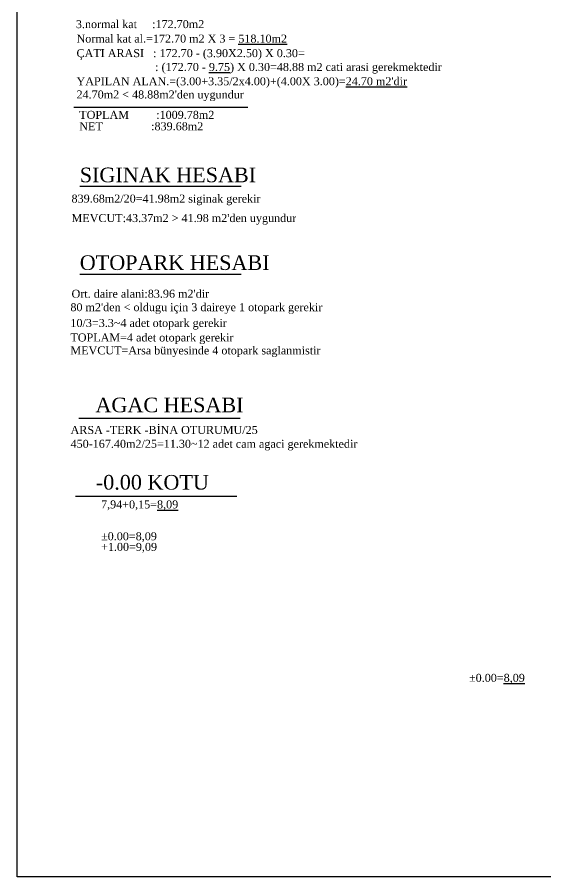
# Model space of a CAD drawing. Header units: millimetres. Extents: x 35860 to 71103, y -11298 to -8385.
# Drawn here: x 38060 to 38987, y -11298 to -9790 of the extents above; entities that cross this region are included whole.
import ezdxf

# ---------------------------------------------------------------- set-up
doc = ezdxf.new("R2010")
doc.units = ezdxf.units.MM
doc.header["$MEASUREMENT"] = 0
doc.layers.add('03_Yazı', color=1, linetype='Continuous', lineweight=30)
doc.layers.add('OLC', color=254, linetype='Continuous')
doc.styles.add('T', font='')
doc.styles.get('T').set_extended_font_data('Times New Roman Tur')

msp = doc.modelspace()

# ---------------------------------------------------------------- linework, layer by layer
at = {"layer": '03_Yazı'}
msp.add_lwpolyline([(38060.1, -8504.9), (40656.1, -8504.9), (40656.1, -11297.8), (38060.1, -11297.8)], close=True, dxfattribs=at)
at = {"layer": 'OLC', "ltscale": 0.5}
for p, q in [((38159.6, -9948), (38464.2, -9948)), ((38169.8, -10086.9), (38452.9, -10086.9)), ((38169.8, -10240.7), (38452.9, -10240.7)), ((38168.1, -10493.4), (38451.2, -10493.4)), ((38162.2, -10630.2), (38445.3, -10630.2))]:
    msp.add_line(p, q, dxfattribs=at)

# ---------------------------------------------------------------- texts
at = {"layer": '03_Yazı', "style": 'T'}
for s, height, p in [('3.normal kat     :172.70m2', 14.04, (38163, -9809.5)), ('Normal kat al.=172.70 m2 X 3 = %%U518.10m2', 14.04, (38164.1, -9834.9)), ('ÇATI ARASI   : 172.70 - (3.90X2.50) X 0.30=', 14.04, (38164.1, -9860.4)), ('                          : (172.70 - %%u9.75%%u) X 0.30=48.88 m2 cati arasi gerekmektedir', 14.04, (38164.1, -9884.7)), ("YAPILAN ALAN.=(3.00+3.35/2x4.00)+(4.00X 3.00)=%%U24.70 m2'dir", 14.04, (38164.1, -9909.7)), ("24.70m2 < 48.88m2'den uygundur", 14.04, (38164.1, -9932.9)), ('TOPLAM         :1009.78m2', 14.04, (38168.9, -9968.6)), ('NET                :839.68m2', 14.04, (38168.9, -9988.7)), ('SIGINAK HESABI', 25.667, (38169.8, -10079.8)), ('839.68m2/20=41.98m2 siginak gerekir', 14.04, (38155.4, -10115.5)), ("MEVCUT:43.37m2 > 41.98 m2'den uygundur", 14.04, (38155.4, -10149.6)), ('OTOPARK HESABI', 25.667, (38169.8, -10233.6)), ("Ort. daire alani:83.96 m2'dir", 14.04, (38155.4, -10282.3)), ("80 m2'den < oldugu için 3 daireye 1 otopark gerekir", 14.04, (38153.4, -10305.9)), ('10/3=3.3~4 adet otopark gerekir', 14.04, (38153.4, -10333.6)), ('TOPLAM=4 adet otopark gerekir', 14.04, (38153.4, -10359)), ('MEVCUT=Arsa bünyesinde 4 otopark saglanmistir', 14.04, (38153.4, -10381.7)), ('AGAC HESABI', 25.667, (38197.3, -10483.2)), ('ARSA -TERK -BİNA OTURUMU/25', 14.04, (38153.7, -10521.2)), ('450-167.40m2/25=11.30~12 adet cam agaci gerekmektedir', 14.04, (38153.7, -10545.5)), ('-0.00 KOTU', 25.67, (38198, -10618.8)), ('7,94+0,15=%%u8,09', 14.04, (38207.1, -10651.8)), ('%%P0.00=8,09', 14.04, (38207.1, -10707.6)), ('+1.00=9,09', 14.04, (38207.1, -10726.3)), ('%%P0.00=%%u8,09', 14.04, (38852.2, -10955.9))]:
    msp.add_text(s, height=height, dxfattribs=at).set_placement(p)

doc.saveas('drawing.dxf')
